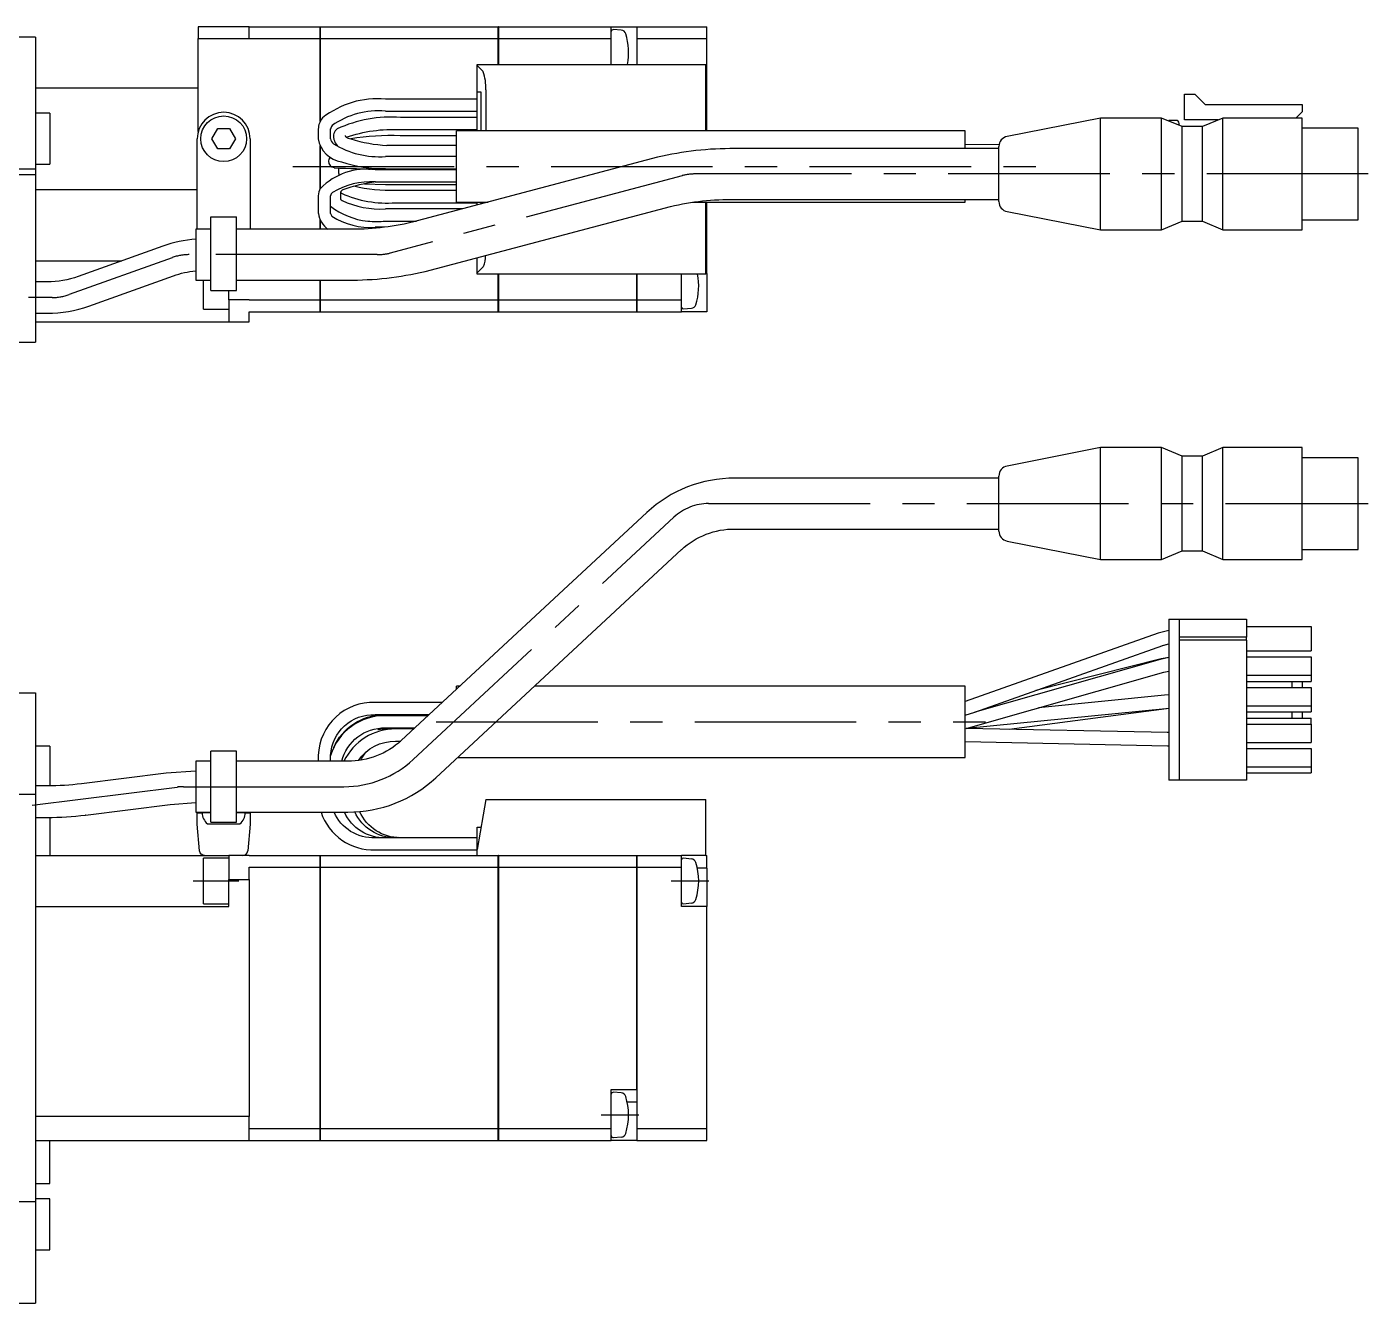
# Model space of a CAD drawing. Extents: x -1 to 292, y -8 to 272.
# Drawn here: x 110.9 to 242.8, y 10 to 135.5 of the extents above; entities that cross this region are included whole.
import ezdxf

# ---------------------------------------------------------------- set-up
doc = ezdxf.new("R2010")
doc.units = 0
doc.header["$LTSCALE"] = 0.5
doc.linetypes.add('CENTER', pattern=[50.8, 31.75, -6.35, 6.35, -6.35])
doc.layers.add('MSM_CENTER', color=1, linetype='CENTER')
doc.layers.add('MSM_CONTINUOUS', color=7, linetype='CONTINUOUS')

msp = doc.modelspace()

# ---------------------------------------------------------------- linework, layer by layer
at = {"layer": 'MSM_CENTER'}
for p, q in [((137.06, 121.73), (211.07, 121.73)), ((175.34, 120.83), (146.65, 113.23)), ((242.77, 121), (176.62, 121)), ((125.2, 112.77), (115.09, 109.15)), ((145.37, 113.07), (126.89, 113.07)), ((113.4, 108.85), (111.07, 108.85)), ((177.93, 88.6), (242.77, 88.6)), ((148.9, 63.44), (174.53, 87.26)), ((151.17, 67.15), (205.17, 67.15)), ((111.46, 58.95), (125.71, 60.73)), ((126.33, 60.77), (142.09, 60.77)), ((127.27, 51.5), (131.77, 51.5)), ((174.26, 51.5), (177.96, 51.5)), ((167.37, 28.5), (171.07, 28.5))]:
    msp.add_line(p, q, dxfattribs=at)
for centre, radius, start, end in [((176.62, 116), 5, 90, 104.8361), ((126.89, 108.07), 5, 90, 109.7279), ((145.37, 118.07), 5, 270, 284.8361), ((113.4, 113.85), 5, 270, 289.7279), ((177.93, 83.6), 5, 90, 132.8984), ((142.09, 70.77), 10, 270, 312.8984), ((126.33, 55.77), 5, 90, 97.1325)]:
    msp.add_arc(centre, radius, start, end, dxfattribs=at)
at = {"layer": 'MSM_CONTINUOUS'}
for p, q in [((127.77, 135.46), (127.77, 134.31)), ((132.77, 135.46), (127.77, 135.46)), ((132.77, 135.46), (139.76, 135.46)), ((132.77, 134.31), (132.77, 135.46)), ((139.76, 134.31), (139.76, 135.46)), ((139.76, 126.17), (139.76, 135.46)), ((139.77, 135.45), (139.76, 135.45)), ((139.77, 135.46), (157.26, 135.46)), ((139.77, 135.46), (139.77, 134.31)), ((139.77, 135.46), (139.77, 126.19)), ((157.26, 134.31), (157.26, 135.46)), ((157.27, 135.45), (157.26, 135.45)), ((157.27, 135.46), (168.37, 135.46)), ((157.27, 135.46), (157.27, 134.31)), ((168.37, 134.31), (168.37, 135.46)), ((168.37, 135.46), (170.87, 135.46)), ((169.35, 135.13), (168.59, 135.19)), ((170.88, 135.46), (177.77, 135.46)), ((170.88, 135.46), (170.88, 134.31)), ((177.77, 134.31), (177.77, 135.46)), ((111.77, 134.46), (51.77, 134.46)), ((111.77, 134.46), (111.77, 121.46)), ((127.77, 125.18), (127.77, 134.31)), ((127.77, 134.31), (132.77, 134.31)), ((132.77, 134.31), (132.77, 134.31)), ((132.77, 134.31), (139.76, 134.31)), ((139.77, 134.31), (139.76, 134.31)), ((139.77, 134.31), (157.26, 134.31)), ((157.26, 131.76), (157.26, 134.31)), ((157.27, 134.31), (157.26, 134.31)), ((157.27, 134.31), (168.37, 134.31)), ((157.27, 134.31), (157.27, 131.76)), ((168.37, 131.76), (168.37, 134.31)), ((170.88, 134.31), (177.77, 134.31)), ((170.88, 134.31), (170.88, 131.76)), ((177.77, 125.23), (177.77, 134.31)), ((155.17, 131.66), (155.17, 131.76)), ((155.17, 131.76), (157.26, 131.76)), ((155.17, 129.06), (155.17, 131.66)), ((155.17, 131.66), (155.77, 131.06)), ((157.26, 131.76), (157.27, 131.76)), ((157.27, 131.76), (168.37, 131.76)), ((168.37, 131.76), (170.88, 131.76)), ((170.88, 131.76), (177.67, 131.76)), ((177.67, 131.06), (177.67, 131.76)), ((177.67, 129.28), (177.67, 131.06)), ((111.77, 129.46), (127.77, 129.46)), ((156.03, 129.28), (156.03, 125.23)), ((177.67, 125.23), (177.67, 129.28)), ((155.17, 128.36), (146.17, 128.36)), ((155.17, 129.06), (155.56, 129.06)), ((155.17, 125.23), (155.17, 129.06)), ((155.56, 129.06), (155.56, 125.23)), ((224.72, 126.31), (224.72, 128.84)), ((224.72, 128.84), (225.72, 128.84)), ((225.72, 128.84), (226.74, 127.82)), ((113.17, 126.96), (111.77, 126.96)), ((113.17, 126.96), (113.17, 124.46)), ((146.17, 127.16), (155.17, 127.16)), ((226.74, 127.82), (236.28, 127.82)), ((236.28, 127.12), (235.65, 126.5)), ((236.28, 127.82), (236.28, 127.12)), ((129.11, 124.46), (129.69, 125.46)), ((129.69, 125.46), (130.85, 125.46)), ((130.85, 125.46), (131.42, 124.46)), ((139.57, 125.42), (139.57, 124.46)), ((140.77, 124.44), (140.77, 125.42)), ((155.17, 126.56), (147.65, 126.56)), ((147.65, 125.36), (155.17, 125.36)), ((216.47, 126.5), (207.28, 124.69)), ((216.47, 121), (216.47, 126.5)), ((222.47, 126.5), (216.47, 126.5)), ((222.47, 121), (222.47, 126.5)), ((224.47, 125.65), (222.47, 126.5)), ((223.17, 126.27), (223.17, 126.2)), ((223.89, 126.27), (223.17, 126.27)), ((224.19, 125.77), (224.19, 125.97)), ((224.47, 121), (224.47, 125.65)), ((226.47, 125.65), (224.47, 125.65)), ((228.04, 126.31), (224.72, 126.31)), ((228.47, 126.5), (226.47, 125.65)), ((226.47, 121), (226.47, 125.65)), ((228.47, 121), (228.47, 126.5)), ((236.27, 126.5), (228.47, 126.5)), ((236.27, 121), (236.27, 126.5)), ((241.77, 125.5), (236.27, 125.5)), ((241.77, 121), (241.77, 125.5)), ((113.17, 124.46), (113.17, 121.96)), ((127.67, 115.56), (127.67, 124.46)), ((129.69, 123.46), (129.11, 124.46)), ((131.42, 124.46), (130.85, 123.46)), ((132.87, 124.46), (132.87, 115.56)), ((141.09, 124.43), (141.1, 124.38)), ((141.1, 124.38), (141.18, 124.18)), ((142.29, 124.63), (142.23, 124.79)), ((153.17, 124.76), (147.63, 124.76)), ((153.17, 118.23), (153.17, 125.23)), ((203.17, 125.23), (153.17, 125.23)), ((203.17, 123.5), (203.17, 125.23)), ((130.85, 123.46), (129.69, 123.46)), ((139.76, 119.57), (139.76, 123.81)), ((139.77, 123.79), (139.77, 119.58)), ((140.73, 122.63), (140.6, 122.45)), ((153.17, 122.71), (146.17, 122.71)), ((147.75, 123.81), (147.71, 123.81)), ((153.17, 123.81), (147.72, 123.81)), ((172.92, 122.64), (148.79, 116.25)), ((206.47, 123.5), (180.51, 123.5)), ((206.49, 123.89), (203.17, 123.86)), ((206.47, 121), (206.47, 123.71)), ((111.77, 121.46), (87.27, 121.46)), ((111.77, 121.96), (113.17, 121.96)), ((111.77, 121.46), (111.77, 120.96)), ((140.6, 122.45), (140.57, 122.26)), ((141.57, 121.6), (141.57, 121.54)), ((141.57, 121.54), (141.57, 121.14)), ((153.17, 121.41), (145.17, 121.41)), ((146.17, 121.51), (153.17, 121.51)), ((101.77, 120.96), (111.77, 120.96)), ((111.77, 120.96), (111.77, 104.46)), ((141.57, 121.14), (141.57, 121.1)), ((141.57, 121.1), (141.62, 120.88)), ((144.11, 120.04), (146.17, 119.96)), ((145.17, 120.21), (153.17, 120.21)), ((206.47, 118.28), (206.47, 121)), ((216.47, 115.5), (216.47, 121)), ((222.47, 115.5), (222.47, 121)), ((224.47, 116.35), (224.47, 121)), ((226.47, 116.35), (226.47, 121)), ((228.47, 115.5), (228.47, 121)), ((236.27, 115.5), (236.27, 121)), ((241.77, 116.5), (241.77, 121)), ((111.77, 119.46), (127.67, 119.46)), ((139.57, 118.86), (139.57, 117.12)), ((140.77, 117.12), (140.77, 118.86)), ((141.77, 118.52), (141.77, 119.26)), ((146.17, 119.96), (153.17, 119.96)), ((153.17, 119.36), (147.17, 119.36)), ((153.74, 117.56), (146.17, 117.56)), ((147.17, 118.16), (155.17, 118.16)), ((150.07, 111.42), (174.2, 117.81)), ((153.17, 118.23), (156.26, 118.23)), ((155.17, 117.94), (155.17, 118.23)), ((155.56, 118.23), (155.56, 118.04)), ((156.03, 118.23), (156.03, 118.17)), ((176.38, 118.23), (203.17, 118.23)), ((177.67, 113.64), (177.67, 118.23)), ((177.77, 111.21), (177.77, 118.23)), ((180.51, 118.5), (206.47, 118.5)), ((203.17, 118.23), (203.17, 118.5)), ((129.02, 116.8), (131.52, 116.8)), ((129.02, 116.55), (129.02, 116.8)), ((129.02, 109.56), (129.02, 116.55)), ((131.52, 116.55), (131.52, 116.8)), ((131.52, 109.56), (131.52, 116.55)), ((139.76, 115.56), (139.76, 116.52)), ((139.77, 116.49), (139.77, 115.56)), ((146.17, 116.36), (149.21, 116.36)), ((207.28, 117.3), (216.47, 115.5)), ((222.47, 115.5), (224.47, 116.35)), ((224.47, 116.35), (226.47, 116.35)), ((226.47, 116.35), (228.47, 115.5)), ((236.27, 116.5), (241.77, 116.5)), ((127.52, 115.56), (127.52, 110.56)), ((129.02, 115.56), (127.52, 115.56)), ((142.48, 115.56), (131.52, 115.56)), ((146.08, 115.76), (145.17, 115.76)), ((216.47, 115.5), (222.47, 115.5)), ((228.47, 115.5), (236.27, 115.5)), ((124.28, 113.91), (115.96, 110.92)), ((177.67, 111.87), (177.67, 113.64)), ((111.77, 112.46), (120.25, 112.46)), ((155.17, 111.27), (155.17, 112.77)), ((117.01, 108.01), (125.33, 110.99)), ((155.77, 111.87), (155.17, 111.27)), ((155.17, 111.16), (155.17, 111.27)), ((157.26, 111.16), (155.17, 111.16)), ((157.26, 111.16), (157.27, 111.16)), ((157.26, 108.62), (157.26, 111.16)), ((170.87, 111.16), (157.27, 111.16)), ((157.27, 111.16), (157.27, 108.62)), ((175.27, 111.16), (170.87, 111.16)), ((170.87, 108.62), (170.87, 111.16)), ((170.88, 111.16), (170.88, 108.62)), ((177.67, 111.16), (175.27, 111.16)), ((175.27, 108.62), (175.27, 111.16)), ((177.67, 111.16), (177.67, 111.87)), ((177.67, 111.21), (177.77, 111.21)), ((177.77, 111.21), (177.77, 107.46)), ((112.93, 110.4), (111.77, 110.4)), ((127.52, 110.56), (129.02, 110.56)), ((128.27, 107.71), (128.27, 110.54)), ((129.02, 109.56), (131.52, 109.56)), ((130.77, 108.62), (130.77, 109.56)), ((131.52, 110.56), (142.48, 110.56)), ((139.76, 108.62), (139.76, 110.56)), ((139.77, 110.56), (139.77, 108.62)), ((130.77, 108.62), (130.77, 106.46)), ((132.77, 108.62), (130.77, 108.62)), ((132.77, 108.62), (139.76, 108.62)), ((139.76, 107.46), (139.76, 108.62)), ((139.77, 108.62), (139.76, 108.62)), ((139.77, 108.62), (157.26, 108.62)), ((139.77, 108.62), (139.77, 107.46)), ((157.26, 107.46), (157.26, 108.62)), ((157.27, 108.62), (157.26, 108.62)), ((157.27, 108.62), (170.87, 108.62)), ((157.27, 108.62), (157.27, 107.46)), ((170.87, 107.46), (170.87, 108.62)), ((170.88, 108.62), (175.27, 108.62)), ((170.88, 108.62), (170.88, 107.46)), ((175.27, 107.46), (175.27, 108.62)), ((111.77, 107.3), (112.93, 107.3)), ((128.27, 107.71), (130.77, 107.71)), ((132.77, 106.46), (132.77, 107.46)), ((132.77, 107.46), (139.76, 107.46)), ((139.77, 107.47), (139.76, 107.47)), ((139.77, 107.46), (157.26, 107.46)), ((157.27, 107.47), (157.26, 107.47)), ((157.27, 107.46), (170.87, 107.46)), ((170.88, 107.46), (175.27, 107.46)), ((177.77, 107.46), (175.27, 107.46)), ((175.48, 107.73), (176.24, 107.8)), ((111.77, 106.46), (130.77, 106.46)), ((130.77, 106.46), (132.77, 106.46)), ((101.77, 104.46), (111.77, 104.46)), ((216.47, 94.1), (207.28, 92.29)), ((216.47, 83.1), (216.47, 94.1)), ((222.47, 94.1), (216.47, 94.1)), ((222.47, 83.1), (222.47, 94.1)), ((224.47, 93.25), (222.47, 94.1)), ((228.47, 94.1), (226.47, 93.25)), ((228.47, 83.1), (228.47, 94.1)), ((236.27, 94.1), (228.47, 94.1)), ((236.27, 83.1), (236.27, 94.1)), ((224.47, 83.95), (224.47, 93.25)), ((226.47, 93.25), (224.47, 93.25)), ((226.47, 83.95), (226.47, 93.25)), ((241.77, 93.1), (236.27, 93.1)), ((241.77, 84.1), (241.77, 93.1)), ((206.47, 91.1), (180.51, 91.1)), ((206.47, 85.89), (206.47, 91.31)), ((171.86, 87.73), (147.72, 65.3)), ((180.51, 86.1), (206.47, 86.1)), ((207.28, 84.91), (216.47, 83.1)), ((151.13, 61.64), (175.26, 84.07)), ((216.47, 83.1), (222.47, 83.1)), ((222.47, 83.1), (224.47, 83.95)), ((224.47, 83.95), (226.47, 83.95)), ((226.47, 83.95), (228.47, 83.1)), ((228.47, 83.1), (236.27, 83.1)), ((236.27, 84.1), (241.77, 84.1)), ((223.17, 77.25), (223.89, 77.25)), ((223.17, 77.25), (223.17, 61.4)), ((223.89, 77.25), (224.19, 77.25)), ((224.19, 77.25), (224.19, 61.4)), ((224.19, 77.25), (230.82, 77.25)), ((230.82, 77.25), (230.82, 75.47)), ((230.82, 76.52), (237.17, 76.52)), ((237.17, 76.52), (237.17, 74.12)), ((222.14, 75.87), (203.17, 69.14)), ((223.18, 76.13), (222.14, 75.87)), ((230.82, 75.47), (224.19, 75.47)), ((230.82, 75.17), (224.19, 75.17)), ((230.82, 75.17), (230.82, 75.47)), ((230.82, 75.17), (230.82, 61.4)), ((204.1, 68.09), (222.57, 74.65)), ((222.56, 74.65), (223.17, 74.81)), ((222.57, 74.65), (223.17, 74.81)), ((230.82, 74.12), (237.17, 74.12)), ((222.32, 73.28), (204.11, 68.09)), ((222.41, 73.33), (210.1, 70.22)), ((223.17, 73.46), (222.32, 73.28)), ((223.17, 73.47), (222.41, 73.33)), ((230.82, 73.52), (237.17, 73.52)), ((237.17, 73.52), (237.17, 71.72)), ((203.25, 66.5), (222.68, 72.03)), ((222.68, 72.03), (223.17, 72.14)), ((230.82, 71.72), (237.17, 71.72)), ((237.17, 71.72), (237.17, 71.12)), ((101.77, 70), (111.77, 70)), ((111.77, 70), (111.77, 60)), ((153.17, 70.36), (153.17, 70.65)), ((153.48, 70.65), (153.17, 70.65)), ((203.17, 70.65), (160.82, 70.65)), ((203.17, 63.65), (203.17, 70.65)), ((230.82, 71.12), (237.17, 71.12)), ((230.82, 70.52), (237.17, 70.52)), ((235.28, 71.12), (235.28, 70.52)), ((236.28, 71.12), (236.28, 70.52)), ((237.17, 70.52), (237.17, 68.72)), ((151.76, 69.05), (145.17, 69.05)), ((222.76, 69.76), (210.35, 68.52)), ((223.17, 69.79), (222.76, 69.76)), ((230.82, 68.72), (237.17, 68.72)), ((237.17, 68.72), (237.17, 68.12)), ((145.17, 67.85), (150.47, 67.85)), ((150.36, 67.75), (146.17, 67.75)), ((203.17, 67.79), (204.1, 68.09)), ((203.29, 66.51), (222.89, 68.47)), ((207.47, 66.41), (222.93, 68.46)), ((222.89, 68.47), (223.17, 68.49)), ((222.93, 68.46), (223.17, 68.49)), ((230.82, 68.12), (237.17, 68.12)), ((230.82, 67.52), (237.17, 67.52)), ((235.28, 68.12), (235.28, 67.52)), ((236.28, 68.12), (236.28, 67.52)), ((237.17, 66.92), (237.17, 67.52)), ((145.46, 66.4), (145.43, 66.39)), ((145.43, 66.39), (145.46, 66.4)), ((145.46, 66.4), (146.67, 66.55)), ((146.17, 66.45), (145.46, 66.4)), ((146.17, 66.55), (149.07, 66.55)), ((148.96, 66.45), (146.17, 66.45)), ((203.26, 66.5), (203.25, 66.5)), ((223.09, 66.1), (203.26, 66.5)), ((223.17, 66.1), (223.02, 66.1)), ((223.17, 66.1), (223.09, 66.1)), ((230.82, 66.92), (237.17, 66.92)), ((237.17, 66.92), (237.17, 65.12)), ((113.17, 64.75), (111.77, 64.75)), ((113.17, 64.75), (113.17, 60.85)), ((147.17, 65.25), (147.67, 65.25)), ((203.17, 65.2), (223.06, 64.8)), ((223.06, 64.8), (223.17, 64.8)), ((230.82, 65.12), (237.17, 65.12)), ((129.02, 57.27), (129.02, 64.27)), ((131.52, 64.27), (129.02, 64.27)), ((131.52, 57.27), (131.52, 64.27)), ((139.57, 63.85), (139.57, 63.27)), ((140.77, 63.27), (140.77, 63.85)), ((140.78, 63.85), (140.77, 63.81)), ((153.29, 63.65), (203.17, 63.65)), ((230.82, 64.52), (237.17, 64.52)), ((237.17, 64.52), (237.17, 62.72)), ((124.61, 62.09), (116.29, 61.05)), ((127.52, 62.31), (124.61, 62.09)), ((127.52, 63.27), (127.52, 58.27)), ((129.02, 63.27), (127.52, 63.27)), ((142.48, 63.27), (131.52, 63.27)), ((230.82, 62.72), (237.17, 62.72)), ((230.82, 62.12), (237.17, 62.12)), ((237.17, 62.72), (237.17, 62.12)), ((112.93, 60.85), (111.77, 60.85)), ((223.89, 61.4), (223.17, 61.4)), ((224.19, 61.4), (223.89, 61.4)), ((230.82, 61.4), (224.19, 61.4)), ((111.77, 60), (104.77, 60)), ((111.77, 60), (111.77, 20)), ((156.03, 59.5), (155.77, 58.01)), ((156.03, 59.5), (177.67, 59.5)), ((177.67, 58.01), (177.67, 59.5)), ((116.68, 57.98), (125, 59.02)), ((125, 59.02), (127.52, 59.21)), ((127.52, 58.27), (129.02, 58.27)), ((127.67, 57.1), (127.67, 58.2)), ((127.67, 58.2), (128.14, 58.2)), ((128.02, 58.27), (128.02, 58.2)), ((129.02, 58.2), (128.14, 58.2)), ((131.52, 58.27), (142.48, 58.27)), ((132.4, 58.2), (131.52, 58.2)), ((132.4, 58.2), (132.87, 58.2)), ((132.52, 58.2), (132.52, 58.27)), ((132.87, 58.2), (132.87, 57.1)), ((111.77, 57.75), (112.93, 57.75)), ((113.17, 57.75), (113.17, 54)), ((116.68, 57.98), (116.67, 57.98)), ((127.9, 54.46), (127.67, 57.1)), ((131.87, 57.1), (128.67, 57.1)), ((129.02, 57.27), (131.52, 57.27)), ((132.87, 57.1), (132.64, 54.46)), ((155.77, 58.01), (155.17, 54.6)), ((155.17, 56.8), (155.56, 56.8)), ((155.17, 54.6), (155.17, 56.8)), ((177.67, 54), (177.67, 58.01)), ((155.17, 55.75), (145.17, 55.75)), ((147.65, 55.75), (147.41, 55.76)), ((145.17, 54.55), (155.17, 54.55)), ((155.17, 54), (155.17, 54.6)), ((111.77, 54), (130.77, 54)), ((128.27, 49.25), (128.27, 53.75)), ((130.77, 53.75), (128.27, 53.75)), ((132.77, 54), (130.77, 54)), ((130.77, 54), (130.77, 51.66)), ((132.77, 54), (139.76, 54)), ((132.77, 51.66), (132.77, 52.85)), ((132.77, 52.85), (139.76, 52.85)), ((139.76, 52.85), (139.76, 54)), ((139.77, 53.99), (139.76, 53.99)), ((139.76, 27.16), (139.76, 52.85)), ((139.77, 52.84), (139.76, 52.84)), ((139.77, 54), (157.26, 54)), ((139.77, 54), (139.77, 52.85)), ((139.77, 52.85), (157.26, 52.85)), ((139.77, 52.85), (139.77, 27.16)), ((157.26, 52.85), (157.26, 54)), ((157.26, 54), (157.27, 54)), ((157.27, 53.99), (157.26, 53.99)), ((157.26, 27.16), (157.26, 52.85)), ((157.27, 52.84), (157.26, 52.84)), ((157.27, 54), (170.87, 54)), ((157.27, 54), (157.27, 52.85)), ((157.27, 52.85), (157.27, 27.16)), ((157.27, 52.85), (170.87, 52.85)), ((170.87, 52.85), (170.87, 54)), ((170.87, 31), (170.87, 52.85)), ((170.88, 54), (175.27, 54)), ((170.88, 54), (170.88, 52.85)), ((170.88, 52.85), (175.27, 52.85)), ((170.88, 52.85), (170.88, 27.16)), ((175.27, 52.85), (175.27, 54)), ((177.67, 54), (175.27, 54)), ((175.27, 49), (175.27, 52.85)), ((176.24, 53.66), (175.48, 53.73)), ((177.77, 52.75), (176.83, 52.75)), ((177.67, 54), (177.77, 54)), ((177.77, 52.75), (177.77, 54)), ((177.77, 52.75), (177.77, 49)), ((130.77, 49), (130.77, 51.66)), ((130.77, 51.66), (132.77, 51.66)), ((132.77, 51.66), (132.77, 28.34)), ((111.77, 49), (130.77, 49)), ((128.27, 49.25), (130.77, 49.25)), ((177.77, 49), (175.27, 49)), ((175.48, 49.27), (176.24, 49.34)), ((177.77, 27.16), (177.77, 49)), ((168.37, 31), (170.87, 31)), ((168.37, 27.16), (168.37, 31)), ((169.35, 30.66), (168.59, 30.73)), ((170.87, 29.75), (169.94, 29.75)), ((132.77, 28.34), (111.77, 28.34)), ((132.77, 26), (132.77, 28.34)), ((132.77, 27.16), (139.76, 27.16)), ((139.77, 27.17), (139.76, 27.17)), ((139.76, 26), (139.76, 27.16)), ((139.77, 27.16), (157.26, 27.16)), ((139.77, 27.16), (139.77, 26)), ((157.27, 27.17), (157.26, 27.17)), ((157.26, 26), (157.26, 27.16)), ((157.27, 27.16), (168.37, 27.16)), ((157.27, 27.16), (157.27, 26)), ((168.37, 26), (168.37, 27.16)), ((170.88, 27.16), (177.77, 27.16)), ((170.88, 27.16), (170.88, 26)), ((177.77, 26), (177.77, 27.16)), ((111.77, 26), (132.77, 26)), ((113.17, 21.75), (113.17, 26)), ((132.77, 26), (139.76, 26)), ((139.77, 26.01), (139.76, 26.01)), ((139.77, 26), (157.26, 26)), ((157.27, 26.01), (157.26, 26.01)), ((157.27, 26), (168.37, 26)), ((170.87, 26), (168.37, 26)), ((168.59, 26.27), (169.35, 26.34)), ((170.88, 26), (177.77, 26)), ((111.77, 21.75), (113.17, 21.75)), ((104.77, 20), (111.77, 20)), ((113.17, 20.25), (111.77, 20.25)), ((111.77, 20), (111.77, 10)), ((113.17, 15.25), (113.17, 20.25)), ((111.77, 15.25), (113.17, 15.25)), ((101.77, 10), (111.77, 10))]:
    msp.add_line(p, q, dxfattribs=at)
msp.add_circle((130.27, 124.46), 2.25, dxfattribs=at)
for centre, radius, start, end in [((168.57, 134.99), 0.2, 85, 180), ((169.31, 134.63), 0.5, 17.6292, 85), ((164.07, 132.96), 6, 348.463, 17.6292), ((151.53, 129.52), 4.51, 356.9565, 19.8759), ((145.41, 119.66), 8.74, 85.0197, 128.3235), ((130.27, 124.46), 2.6, 0, 180), ((145.42, 119.48), 7.72, 84.4381, 125.6687), ((146.73, 113.86), 12.73, 85.8454, 114.6186), ((141.29, 125.38), 1.72, 139.0024, 178.8954), ((141.39, 125.34), 0.622, 138.9031, 173.0608), ((142.04, 124.68), 0.978, 128.7039, 194.8652), ((223.89, 125.97), 0.3, 0, 90), ((142.28, 124.9), 2.75, 189.2724, 261.0568), ((141.63, 124.66), 0.889, 193.8661, 231.118), ((145.59, 131.34), 8.65, 238.5524, 273.8561), ((142.3, 124.63), 1.21, 201.8456, 229.7784), ((142.82, 125.3), 0.846, 231.4689, 266.9127), ((146.89, 97.9), 26.87, 88.4238, 98.8516), ((146.99, 137.56), 13.77, 252.1759, 267.1972), ((207.47, 123.71), 1, 101.1187, 180), ((146.99, 137.56), 13.77, 272.9984, 272.9996), ((180.17, 92.39), 31.1, 89.3641, 103.4668), ((144.32, 115.04), 6.43, 82.4193, 135.037), ((141.19, 122.24), 0.622, 178.1145, 264.9417), ((144.89, 191.49), 69.98, 266.9256, 270.5083), ((145.98, 134.45), 12.93, 251.4264, 270.8555), ((144.69, 113.1), 7.13, 86.1621, 121.44), ((146.88, 106.16), 14.15, 96.6571, 110.3054), ((141.02, 118.85), 1.45, 149.5973, 179.5942), ((141.24, 118.79), 0.476, 123.7324, 171.3862), ((142.31, 118.84), 0.679, 120.1743, 142.5013), ((142, 119.31), 0.266, 210.6087, 235.589), ((146.33, 129.1), 10.96, 245.8666, 274.385), ((145.23, 123.56), 7.25, 231.9863, 263.6299), ((142.69, 119.36), 1.25, 222.2163, 230.9064), ((145.64, 126.27), 8.72, 244.6207, 273.4586), ((207.47, 118.28), 1, 180, 258.8813), ((142.13, 117.59), 2.6, 190.5511, 231.3727), ((141.28, 117.22), 0.517, 191.8582, 224.7596), ((144.66, 122.6), 6.86, 236.8577, 274.2662), ((145.3, 124.77), 8.45, 264.0847, 275.9153), ((128.34, 102.56), 12.05, 93.7978, 109.7019), ((152.75, 113.07), 3.27, 339.0865, 358.6243), ((142.82, 141.67), 31.1, 269.3641, 283.4668), ((170.96, 109.96), 6, 342.3708, 11.537), ((176.2, 108.3), 0.5, 275, 342.3708), ((112.94, 119.37), 12.07, 269.974, 289.6941), ((175.46, 107.93), 0.2, 198.1949, 275), ((180.48, 78.39), 12.71, 89.8596, 132.7047), ((207.47, 91.31), 1, 101.1187, 180), ((207.47, 85.89), 1, 180, 258.8813), ((144.97, 63.65), 5.41, 87.9067, 177.8727), ((146.09, 62.18), 5.57, 89.2277, 162.6191), ((147.14, 60.86), 5.59, 89.7079, 154.4798), ((142.51, 70.98), 12.71, 269.8596, 312.7047), ((129.74, 58.29), 1.6, 183.106, 227.8696), ((130.8, 58.29), 1.6, 312.1304, 356.894), ((144.98, 59.96), 5.41, 198.1757, 272.0343), ((112.97, 88.25), 30.5, 269.9405, 276.9901), ((132.14, 54.5), 0.5, 270, 355), ((175.46, 53.53), 0.2, 85, 161.8051), ((176.2, 53.17), 0.5, 17.6292, 85), ((170.96, 51.5), 6, 342.3708, 17.6292), ((175.46, 49.47), 0.2, 198.1949, 275), ((176.2, 49.83), 0.5, 275, 342.3708), ((168.57, 30.53), 0.2, 85, 180), ((169.31, 30.17), 0.5, 17.6292, 85), ((164.07, 28.5), 6, 342.3708, 17.6292), ((168.57, 26.47), 0.2, 180, 275), ((169.31, 26.83), 0.5, 275, 342.3708)]:
    msp.add_arc(centre, radius, start, end, dxfattribs=at)
at = {"layer": 'MSM_CONTINUOUS', "extrusion": (0, 0, -1)}
for centre, radius, start, end in [((-146.88, 111.6), 13.78, 70.6907, 93.2092), ((-146.97, 149.09), 25.29, 268.3223, 271.4809), ((-145.7, 108.02), 13.5, 84.8625, 92.0051), ((-146.74, 135.16), 15.8, 268.4424, 283.4128), ((-180.16, 92.44), 26.06, 76.7941, 90.7829), ((-142.83, 141.62), 26.06, 256.7941, 270.7829), ((-112.94, 119.38), 8.98, 250.3254, 270.0272), ((-128.34, 102.56), 8.95, 70.3059, 84.7174), ((-180.48, 78.38), 7.72, 47.4429, 90.2099), ((-144.99, 63.63), 4.22, 2.931, 92.4936), ((-146.06, 62.4), 5.45, 23.9954, 88.8909), ((-146.06, 62.26), 4.29, 13.5879, 91.5108), ((-142.51, 70.99), 7.72, 227.4429, 270.2099), ((-147.13, 60.89), 4.36, 34.1184, 90.5686), ((-147.72, 61.52), 4.37, 25.1376, 37.0419), ((-112.97, 88.14), 27.29, 263.0127, 270.0798), ((-144.98, 59.96), 4.22, 267.4296, 336.3455), ((-146.05, 60.03), 4.29, 268.4433, 335.7003), ((-147.12, 60.11), 4.36, 269.4143, 335.3282), ((-147.62, 60.14), 4.39, 269.8692, 335.5025), ((-128.4, 54.5), 0.5, 270, 355)]:
    msp.add_arc(centre, radius, start, end, dxfattribs=at)

doc.saveas('drawing.dxf')
